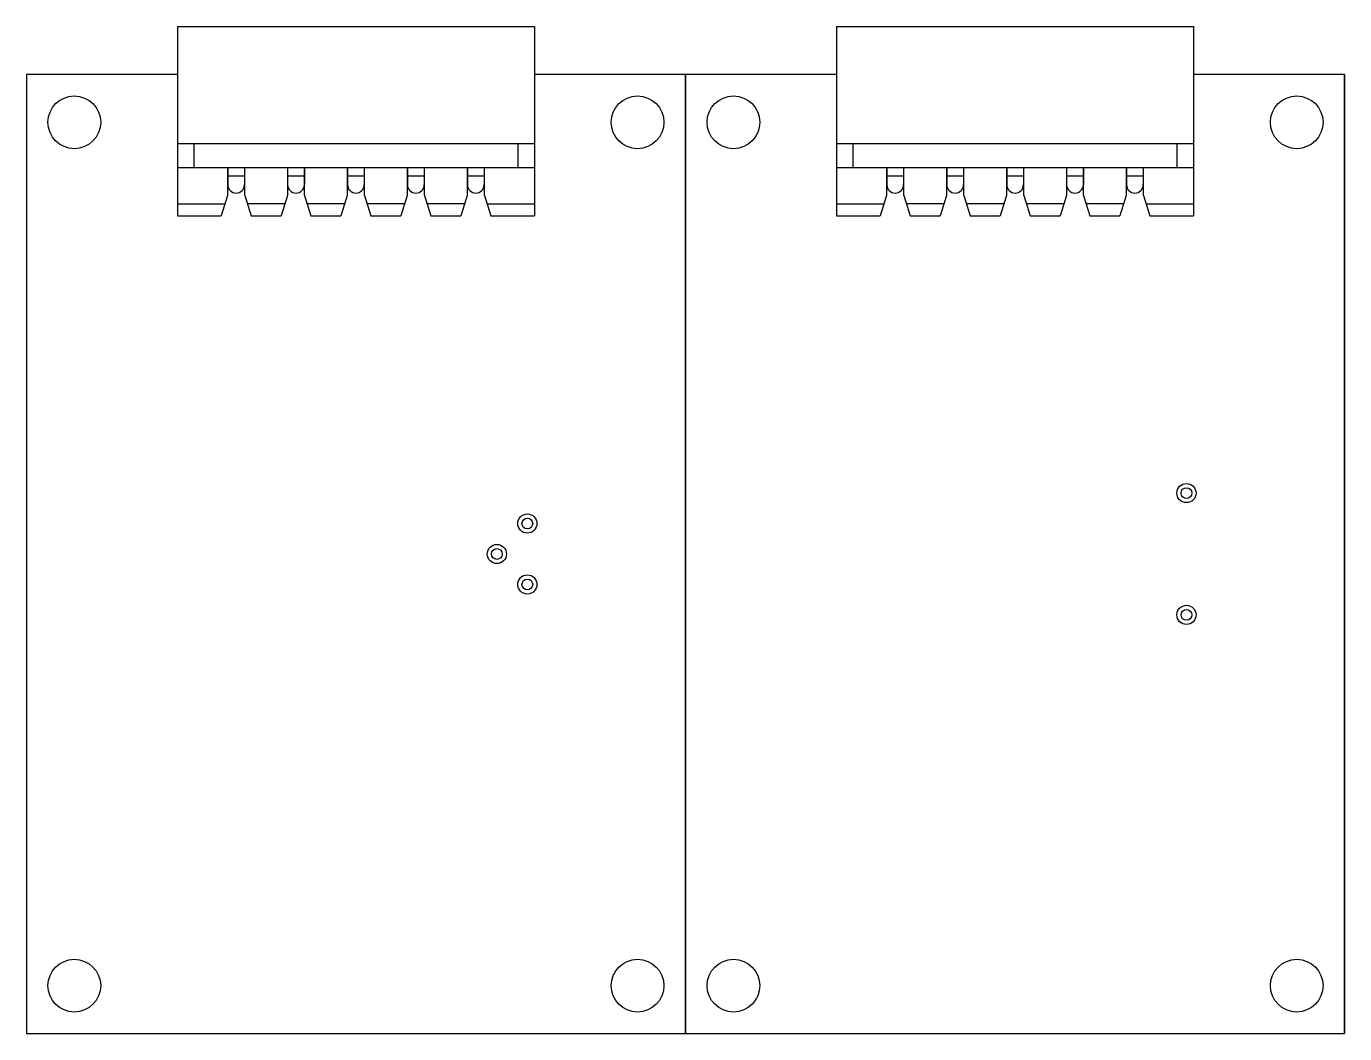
# Model space of a CAD drawing. Header units: millimetres. Extents: x 6.2 to 61.2, y 159.5 to 201.5.
import ezdxf

# ---------------------------------------------------------------- set-up
doc = ezdxf.new("R2010")
doc.units = ezdxf.units.MM
doc.header["$LTSCALE"] = 23.1
for name, color, linetype in [('22057055_1SHAPE', 7, 'CONTINUOUS'), ('A19-009P-3106_UV_PD_ARRAY_SHAPE', 7, 'CONTINUOUS'), ('A19-009P-3107_MIR_PD_ARRAYSHAPE', 7, 'CONTINUOUS'), ('G12183-010KSHAPE', 7, 'CONTINUOUS'), ('S12698-01SHAPE', 7, 'CONTINUOUS')]:
    doc.layers.add(name, color=color, linetype=linetype)

msp = doc.modelspace()

# ---------------------------------------------------------------- linework, layer by layer
at = {"layer": '22057055_1SHAPE', "color": 7, "linetype": 'Continuous'}
for p, q in [((12.527, 201.495), (27.427, 201.495)), ((12.527, 201.495), (12.527, 193.595)), ((27.427, 201.495), (27.427, 193.595)), ((40.027, 201.495), (54.927, 201.495)), ((40.027, 201.495), (40.027, 193.595)), ((54.927, 201.495), (54.927, 193.595)), ((27.427, 196.595), (12.527, 196.595)), ((13.227, 195.595), (13.227, 196.595)), ((26.727, 196.595), (26.727, 195.595)), ((54.927, 196.595), (40.027, 196.595)), ((40.727, 195.595), (40.727, 196.595)), ((54.227, 196.595), (54.227, 195.595)), ((27.427, 195.595), (12.527, 195.595)), ((14.617, 195.595), (14.617, 194.445)), ((14.627, 195.595), (14.627, 194.895)), ((15.327, 195.595), (15.327, 194.895)), ((15.337, 194.445), (15.337, 195.595)), ((17.117, 195.595), (17.117, 194.445)), ((17.127, 195.595), (17.127, 194.895)), ((17.827, 195.595), (17.827, 194.895)), ((17.837, 194.445), (17.837, 195.595)), ((19.617, 195.595), (19.617, 194.445)), ((19.627, 195.595), (19.627, 194.895)), ((20.327, 195.595), (20.327, 194.895)), ((20.337, 194.445), (20.337, 195.595)), ((22.117, 195.595), (22.117, 194.445)), ((22.127, 195.595), (22.127, 194.895)), ((22.827, 195.595), (22.827, 194.895)), ((22.837, 194.445), (22.837, 195.595)), ((24.617, 195.595), (24.617, 194.445)), ((24.627, 195.595), (24.627, 194.895)), ((25.327, 195.595), (25.327, 194.895)), ((25.337, 194.445), (25.337, 195.595)), ((54.927, 195.595), (40.027, 195.595)), ((42.117, 195.595), (42.117, 194.445)), ((42.127, 195.595), (42.127, 194.895)), ((42.827, 195.595), (42.827, 194.895)), ((42.837, 194.445), (42.837, 195.595)), ((44.617, 195.595), (44.617, 194.445)), ((44.627, 195.595), (44.627, 194.895)), ((45.327, 195.595), (45.327, 194.895)), ((45.337, 194.445), (45.337, 195.595)), ((47.117, 195.595), (47.117, 194.445)), ((47.127, 195.595), (47.127, 194.895)), ((47.827, 195.595), (47.827, 194.895)), ((47.837, 194.445), (47.837, 195.595)), ((49.617, 195.595), (49.617, 194.445)), ((49.627, 195.595), (49.627, 194.895)), ((50.327, 195.595), (50.327, 194.895)), ((50.337, 194.445), (50.337, 195.595)), ((52.117, 195.595), (52.117, 194.445)), ((52.127, 195.595), (52.127, 194.895)), ((52.827, 195.595), (52.827, 194.895)), ((52.837, 194.445), (52.837, 195.595)), ((15.327, 195.245), (14.627, 195.245)), ((17.827, 195.245), (17.127, 195.245)), ((20.327, 195.245), (19.627, 195.245)), ((22.827, 195.245), (22.127, 195.245)), ((25.327, 195.245), (24.627, 195.245)), ((42.827, 195.245), (42.127, 195.245)), ((45.327, 195.245), (44.627, 195.245)), ((47.827, 195.245), (47.127, 195.245)), ((50.327, 195.245), (49.627, 195.245)), ((52.827, 195.245), (52.127, 195.245)), ((14.617, 194.445), (14.352, 193.595)), ((15.337, 194.445), (15.602, 193.595)), ((17.117, 194.445), (16.852, 193.595)), ((17.837, 194.445), (18.102, 193.595)), ((19.617, 194.445), (19.352, 193.595)), ((20.337, 194.445), (20.602, 193.595)), ((22.117, 194.445), (21.852, 193.595)), ((22.837, 194.445), (23.102, 193.595)), ((24.617, 194.445), (24.352, 193.595)), ((25.337, 194.445), (25.602, 193.595)), ((42.117, 194.445), (41.852, 193.595)), ((42.837, 194.445), (43.102, 193.595)), ((44.617, 194.445), (44.352, 193.595)), ((45.337, 194.445), (45.602, 193.595)), ((47.117, 194.445), (46.852, 193.595)), ((47.837, 194.445), (48.102, 193.595)), ((49.617, 194.445), (49.352, 193.595)), ((50.337, 194.445), (50.602, 193.595)), ((52.117, 194.445), (51.852, 193.595)), ((52.837, 194.445), (53.102, 193.595)), ((12.527, 194.095), (14.508, 194.095)), ((17.008, 194.095), (15.446, 194.095)), ((19.508, 194.095), (17.946, 194.095)), ((22.008, 194.095), (20.446, 194.095)), ((24.508, 194.095), (22.946, 194.095)), ((25.446, 194.095), (27.427, 194.095)), ((40.027, 194.095), (42.008, 194.095)), ((44.508, 194.095), (42.946, 194.095)), ((47.008, 194.095), (45.446, 194.095)), ((49.508, 194.095), (47.946, 194.095)), ((52.008, 194.095), (50.446, 194.095)), ((52.946, 194.095), (54.927, 194.095)), ((12.527, 193.595), (14.352, 193.595)), ((15.602, 193.595), (16.852, 193.595)), ((18.102, 193.595), (19.352, 193.595)), ((20.602, 193.595), (21.852, 193.595)), ((23.102, 193.595), (24.352, 193.595)), ((25.602, 193.595), (27.427, 193.595)), ((40.027, 193.595), (41.852, 193.595)), ((43.102, 193.595), (44.352, 193.595)), ((45.602, 193.595), (46.852, 193.595)), ((48.102, 193.595), (49.352, 193.595)), ((50.602, 193.595), (51.852, 193.595)), ((53.102, 193.595), (54.927, 193.595))]:
    msp.add_line(p, q, dxfattribs=at)
for centre in [(14.977, 194.895), (17.477, 194.895), (19.977, 194.895), (22.477, 194.895), (24.977, 194.895), (42.477, 194.895), (44.977, 194.895), (47.477, 194.895), (49.977, 194.895), (52.477, 194.895)]:
    msp.add_arc(centre, 0.35, 180, 0, dxfattribs=at)
at = {"layer": 'A19-009P-3106_UV_PD_ARRAY_SHAPE', "color": 7, "linetype": 'Continuous'}
for centre in [(54.627, 182.035), (54.627, 176.955)]:
    msp.add_circle(centre, 0.4, dxfattribs=at)
at = {"layer": 'A19-009P-3107_MIR_PD_ARRAYSHAPE', "color": 7, "linetype": 'Continuous'}
for p, q in [((6.227, 199.495), (6.227, 159.495)), ((12.527, 199.495), (6.227, 199.495)), ((33.727, 199.495), (27.427, 199.495)), ((33.727, 159.495), (33.727, 199.495)), ((33.727, 199.495), (33.727, 159.495)), ((33.727, 199.495), (33.727, 159.495)), ((40.027, 199.495), (33.727, 199.495)), ((61.227, 199.495), (54.927, 199.495)), ((61.227, 159.495), (61.227, 199.495)), ((61.227, 199.495), (61.227, 159.495)), ((6.227, 159.495), (33.727, 159.495)), ((33.727, 159.495), (61.227, 159.495))]:
    msp.add_line(p, q, dxfattribs=at)
for centre, radius in [((8.227, 197.495), 1.1), ((31.727, 197.495), 1.1), ((35.727, 197.495), 1.1), ((59.227, 197.495), 1.1), ((27.127, 180.765), 0.4), ((25.857, 179.495), 0.4), ((27.127, 178.225), 0.4), ((8.227, 161.495), 1.1), ((31.727, 161.495), 1.1), ((35.727, 161.495), 1.1), ((59.227, 161.495), 1.1)]:
    msp.add_circle(centre, radius, dxfattribs=at)
at = {"layer": 'G12183-010KSHAPE', "color": 7, "linetype": 'Continuous'}
for centre in [(27.127, 180.765), (25.857, 179.495), (27.127, 178.225)]:
    msp.add_circle(centre, 0.225, dxfattribs=at)
at = {"layer": 'S12698-01SHAPE', "color": 7, "linetype": 'Continuous'}
for centre in [(54.627, 182.035), (54.627, 176.955)]:
    msp.add_circle(centre, 0.225, dxfattribs=at)

doc.saveas('drawing.dxf')
